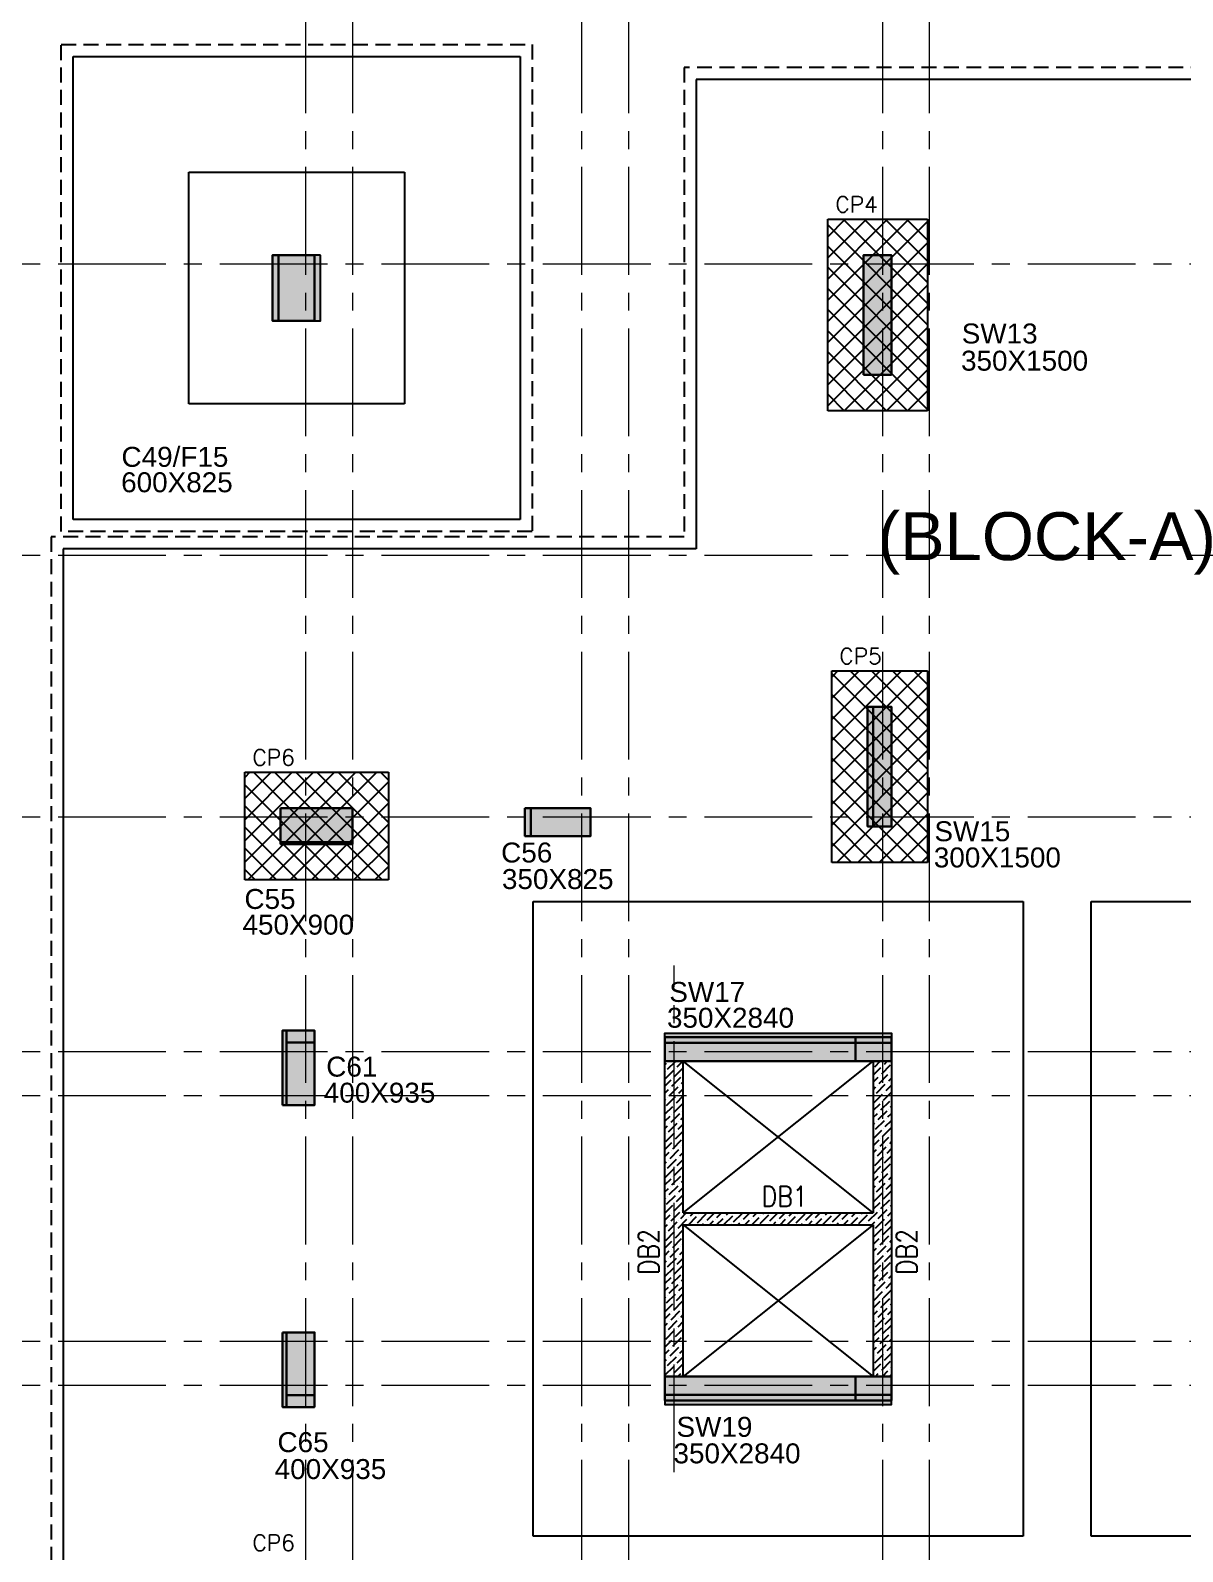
# Model space of a CAD drawing. Header units: inches. Extents: x 1472972 to 1563198, y -500444 to -382436.
# Drawn here: x 1484508 to 1498947, y -451010 to -431950 of the extents above; entities that cross this region are included whole.
import ezdxf
from ezdxf.enums import TextEntityAlignment as Align

# ---------------------------------------------------------------- set-up
doc = ezdxf.new("R2010")
doc.units = ezdxf.units.IN
doc.header["$MEASUREMENT"] = 0
for name, pattern in [('( Hidden )', [0.375, 0.25, -0.125]), ('CONTINOUS', [0]), ('HIDDEN', [0.375, 0.25, -0.125]), ('SKY CITY 100MT BASEMENT AND HP COLUMN GRID$0$CENTER2', [1.125, 0.75, -0.125, 0.125, -0.125])]:
    doc.linetypes.add(name, pattern=pattern)
for name, color, linetype in [('S- COL. UP TO BAS', 6, 'Continuous'), ('S-CAP', 112, 'Continuous'), ('S-CAP HATCH', 8, 'Continuous'), ('S-CAP NO', 112, 'Continuous'), ('S-COL. UPTO 1ST BFRSL', 6, 'Continuous'), ('S-COL. UPTO 2nd BFRSL', 5, 'Continuous'), ('S-COL. UPTO 3rd BFRSL', 30, 'Continuous'), ('S-COL. UPTO GFRSL', 3, 'Continuous'), ('S-COLUMN', 1, 'Continuous'), ('S-COLUMN HATCH', 1, 'Continuous'), ('S-COLUMN NO', 7, 'Continuous'), ('S-COLUMN SIZE', 12, 'Continuous'), ('S-DIAPHRAGM WALL', 1, 'Continuous'), ('S-FOOTING', 4, 'Continuous'), ('S-PCC', 7, 'HIDDEN'), ('S-RCC WALL', 6, 'Continuous'), ('S-TEXT', 7, 'Continuous'), ('TEXT', 7, 'Continuous')]:
    doc.layers.add(name, color=color, linetype=linetype)
doc.layers.add('SKY CITY 100MT BASEMENT AND HP COLUMN GRID$0$cen-line', color=8, linetype='SKY CITY 100MT BASEMENT AND HP COLUMN GRID$0$CENTER2', lineweight=0)
doc.styles.add('AREAL', font='arial.ttf')
doc.styles.add('ARIAL', font='arial.ttf')
doc.styles.add('ROMANSE', font='romans.shx', dxfattribs={"width": 0.85})
doc.styles.add('RS', font='romans.shx', dxfattribs={"width": 0.85})

# ---------------------------------------------------------------- blocks, each defined once
blk = doc.blocks.new('300X825')
at = {"layer": 'S-COLUMN HATCH', "lineweight": 30}
h = blk.add_hatch(color=256, dxfattribs=at)
h.dxf.hatch_style = 1
h.paths.add_polyline_path([(0, 300), (900, 300), (900, 0), (0, 0)])
at = {"layer": 'S-COLUMN', "lineweight": 30}
blk.add_lwpolyline([(0, 300), (900, 300), (900, 0), (0, 0)], close=True, dxfattribs=at)
blk = doc.blocks.new('230X1350')
at = {"layer": 'S-COLUMN HATCH', "lineweight": 30}
h = blk.add_hatch(color=256, dxfattribs=at)
h.dxf.hatch_style = 1
h.paths.add_polyline_path([(-350, 1500), (0, 1500), (0, 0), (-350, 0)])
at = {"layer": 'S-COLUMN', "lineweight": 30}
blk.add_lwpolyline([(-350, 1500), (0, 1500), (0, 0), (-350, 0)], close=True, dxfattribs=at)
blk = doc.blocks.new('A$C1DD63CDE')
at = {"layer": 'S-COLUMN HATCH', "lineweight": 30}
h = blk.add_hatch(color=256, dxfattribs=at)
h.dxf.hatch_style = 1
h.paths.add_polyline_path([(6250, 7070), (6600, 7070), (6600, 6285), (6250, 6285)])
h = blk.add_hatch(color=256, dxfattribs=at)
h.dxf.hatch_style = 1
h.paths.add_polyline_path([(6175, 3350), (6175, 3775), (7075, 3775), (7075, 3350)])
h = blk.add_hatch(color=256, dxfattribs=at)
h.dxf.hatch_style = 1
h.paths.add_polyline_path([(9310, 3350), (9310, 3700), (10060, 3700), (10060, 3350)])
h = blk.add_hatch(color=256, dxfattribs=at)
h.dxf.hatch_style = 1
h.paths.add_polyline_path([(13600, 2080), (13830, 2080), (13830, 3580), (13600, 3580)])
h = blk.add_hatch(color=256, dxfattribs=at)
h.dxf.hatch_style = 1
h.paths.add_polyline_path([(6150, -2755), (6600, -2755), (6600, -3580), (6150, -3580)])
h = blk.add_hatch(color=256, dxfattribs=at)
h.dxf.hatch_style = 1
h.paths.add_polyline_path([(-1050, -3205), (-150, -3205), (-150, -3580), (-1050, -3580)])
at = {"layer": 'S-COLUMN', "lineweight": 30}
for points in [[(6250, 7070), (6600, 7070), (6600, 6285), (6250, 6285)], [(6175, 3350), (6175, 3775), (7075, 3775), (7075, 3350)], [(9310, 3350), (9310, 3700), (10060, 3700), (10060, 3350)], [(13600, 2080), (13830, 2080), (13830, 3580), (13600, 3580)], [(6150, -2755), (6600, -2755), (6600, -3580), (6150, -3580)], [(-1050, -3205), (-150, -3205), (-150, -3580), (-1050, -3580)]]:
    blk.add_lwpolyline(points, close=True, dxfattribs=at)
at = {"layer": 'S- COL. UP TO BAS', "lineweight": 30, "xscale": -1, "rotation": 180}
blk.add_blockref('300X825', (-1050, 7070), dxfattribs=at)
at = {"layer": 'S- COL. UP TO BAS', "lineweight": 30}
blk.add_blockref('300X825', (-1050, 3350), dxfattribs=at)
at = {"layer": 'S-COLUMN', "lineweight": 30}
blk.add_blockref('230X1350', (13830, -3580), dxfattribs=at)
blk = doc.blocks.new('BLOCK-A COL. TYP.-12.11.22')
at = {"layer": 'S-COLUMN HATCH', "lineweight": 30}
h = blk.add_hatch(color=256, dxfattribs=at)
h.dxf.hatch_style = 1
h.paths.add_polyline_path([(-44620, -24465), (-43570, -24465), (-43570, -24165), (-44620, -24165)])
at = {"layer": 'S-COLUMN', "lineweight": 30}
blk.add_lwpolyline([(-44620, -24465), (-43570, -24465), (-43570, -24165), (-44620, -24165)], close=True, dxfattribs=at)
blk.add_blockref('A$C1DD63CDE', (-43570, -24465))
blk = doc.blocks.new('BLOCK-A COL. UPTO GFSL')
at = {"layer": 'S-COL. UPTO GFRSL', "lineweight": 30}
h = blk.add_hatch(color=256, dxfattribs=at)
h.dxf.hatch_style = 1
h.paths.add_polyline_path([(492615, -49775), (492615, -49775), (491715, -49775), (491715, -49725), (492615, -49725), (492615, -49425), (492765, -49425), (492765, -49775), (492615, -49775)])
h = blk.add_hatch(color=256, dxfattribs=at)
h.dxf.hatch_style = 1
h.paths.add_polyline_path([(492615, -52845), (492615, -52795), (491715, -52795), (491715, -52845)])
h = blk.add_hatch(color=256, dxfattribs=at)
h.dxf.hatch_style = 1
h.paths.add_polyline_path([(498940, -52720), (499840, -52720), (499840, -52695), (498940, -52695)])
h = blk.add_hatch(color=256, dxfattribs=at)
h.dxf.hatch_style = 1
h.paths.add_polyline_path([(502001, -53145), (502076, -53145), (502076, -52795), (502001, -52795)])
h = blk.add_hatch(color=256, dxfattribs=at)
h.dxf.hatch_style = 1
h.paths.add_polyline_path([(506365, -54415), (506295, -54415), (506295, -52915), (506365, -52915)])
h = blk.add_hatch(color=256, dxfattribs=at)
h.dxf.hatch_style = 1
h.paths.add_polyline_path([(492765, -56495), (492765, -56545), (491715, -56545), (491715, -56495)])
h = blk.add_hatch(color=256, dxfattribs=at)
h.dxf.hatch_style = 1
h.paths.add_polyline_path([(498915, -60075), (498840, -60075), (498840, -59250), (498915, -59250)])
h = blk.add_hatch(color=256, dxfattribs=at)
h.dxf.hatch_style = 1
h.paths.add_polyline_path([(492765, -60075), (492765, -59700), (492615, -59700), (492615, -60075)])
blk.add_lwpolyline([(492615, -49775), (492615, -49775), (491715, -49775), (491715, -49725), (492615, -49725), (492615, -49425), (492765, -49425), (492765, -49775), (492615, -49775), (492615, -49775)], dxfattribs=at)
for points in [[(492615, -52845), (492615, -52795), (491715, -52795), (491715, -52845)], [(498940, -52720), (499840, -52720), (499840, -52695), (498940, -52695)], [(502001, -53145), (502076, -53145), (502076, -52795), (502001, -52795)], [(506365, -54415), (506295, -54415), (506295, -52915), (506365, -52915)], [(492765, -56495), (492765, -56545), (491715, -56545), (491715, -56495)], [(498915, -60075), (498840, -60075), (498840, -59250), (498915, -59250)], [(492615, -60075), (492615, -59700), (492765, -59700), (492765, -60075)]]:
    blk.add_lwpolyline(points, close=True, dxfattribs=at)
blk = doc.blocks.new('300X450')
at = {"layer": 'S-COLUMN HATCH'}
h = blk.add_hatch(color=256, dxfattribs=at)
h.dxf.hatch_style = 1
h.paths.add_polyline_path([(1490333, -75973), (1490333, -75673), (1490783, -75673), (1490783, -75973)])
at = {"layer": 'S-COLUMN', "lineweight": 30}
blk.add_lwpolyline([(1490333, -75973), (1490333, -75673), (1490783, -75673), (1490783, -75973)], close=True, dxfattribs=at)

msp = doc.modelspace()

# ---------------------------------------------------------------- hatches: boundary and pattern name
at = {"layer": 'S-COL. UPTO 1ST BFRSL', "lineweight": 30}
h = msp.add_hatch(color=256, dxfattribs=at)
h.dxf.hatch_style = 1
h.paths.add_polyline_path([(1487668.2, -445415.1), (1487718.2, -445415.1), (1487718.2, -444480.1), (1487668.2, -444480.1)])
h = msp.add_hatch(color=256, dxfattribs=at)
h.dxf.hatch_style = 1
h.paths.add_polyline_path([(1487718.2, -444480.1), (1488068.2, -444480.1), (1488068.2, -444631), (1487718.2, -444631)])
h = msp.add_hatch(color=256, dxfattribs=at)
h.dxf.hatch_style = 1
h.paths.add_polyline_path([(1487668.2, -448265.1), (1487718.2, -448265.1), (1487718.2, -449200.1), (1487668.2, -449200.1)])
h = msp.add_hatch(color=256, dxfattribs=at)
h.dxf.hatch_style = 1
h.paths.add_polyline_path([(1487718.2, -449200.1), (1488068.2, -449200.1), (1488068.2, -449049.1), (1487718.2, -449049.1)])
at = {"layer": 'S-COL. UPTO 2nd BFRSL'}
h = msp.add_hatch(color=5, dxfattribs=at)
h.dxf.hatch_style = 1
h.paths.add_polyline_path([(1495299.4, -444565.1), (1492459.4, -444565.1), (1492459.4, -444515.1), (1495299.4, -444515.1)])
h = msp.add_hatch(color=5, dxfattribs=at)
h.dxf.hatch_style = 1
h.paths.add_polyline_path([(1495299.4, -449115.1), (1492459.4, -449115.1), (1492459.4, -449165.1), (1495299.4, -449165.1)])
at = {"layer": 'S-COL. UPTO 3rd BFRSL'}
h = msp.add_hatch(color=256, dxfattribs=at)
h.dxf.hatch_style = 1
h.paths.add_polyline_path([(1488144.4, -434765), (1488144.4, -435590), (1488069.4, -435590), (1488069.4, -434765)])
at = {"layer": 'S-COL. UPTO GFRSL', "lineweight": 30}
h = msp.add_hatch(color=256, dxfattribs=at)
h.dxf.hatch_style = 1
h.paths.add_polyline_path([(1494849.4, -444635.1), (1494849.4, -444565.1), (1492459.4, -444565.1), (1492459.4, -444635.1)])
h = msp.add_hatch(color=256, dxfattribs=at)
h.dxf.hatch_style = 1
h.paths.add_polyline_path([(1494849.4, -449045.1), (1494849.4, -449115.1), (1492459.4, -449115.1), (1492459.4, -449045.1)])
at = {"layer": 'S-COLUMN HATCH', "lineweight": 30}
h = msp.add_hatch(color=256, dxfattribs=at)
h.dxf.hatch_style = 1
h.paths.add_polyline_path([(1492459.4, -444635.1), (1492459.4, -444865.1), (1495299.4, -444865.1), (1495299.4, -444635.1)])
h = msp.add_hatch(color=256, dxfattribs=at)
h.dxf.hatch_style = 1
h.paths.add_polyline_path([(1492459.4, -449045.1), (1492459.4, -448815.1), (1495299.4, -448815.1), (1495299.4, -449045.1)])
at = {"layer": 'S-DIAPHRAGM WALL', "true_color": 0x828282}
h = msp.add_hatch(color=8, dxfattribs=at)
h.dxf.hatch_style = 1
h.paths.add_polyline_path([(1476764.5, -386180.6), (1477769.1, -460913.6), (1517028.6, -460913.6), (1517028.6, -420907.7), (1519026.1, -420907.7), (1519026.1, -386180.6)], flags=16)
h.paths.add_polyline_path([(1476156.4, -385580.6), (1477177.1, -461513.6), (1517628.6, -461513.6), (1517628.6, -421507.7), (1519626.1, -421507.7), (1519626.1, -385580.6)])

# ---------------------------------------------------------------- linework, layer by layer
at = {"color": 3}
for p, q in [((1492689.4, -446765.1), (1495069.4, -444865.1)), ((1495069.4, -446765.1), (1492689.4, -444865.1)), ((1492689.4, -446915.1), (1495069.4, -448815.1)), ((1495069.4, -446915.1), (1492689.4, -448815.1))]:
    msp.add_line(p, q, dxfattribs=at)
at = {"layer": 'S-CAP'}
for p, q in [((1494499.4, -434315.1), (1495749.4, -434315.1)), ((1494499.4, -436715.1), (1494499.4, -434315.1)), ((1495749.4, -434315.1), (1495749.4, -436715.1)), ((1495749.4, -436715.1), (1494499.4, -436715.1)), ((1494549.4, -442375.1), (1494549.4, -439975.1)), ((1494549.4, -439975.1), (1495749.4, -439975.1)), ((1495749.4, -439975.1), (1495749.4, -442375.1)), ((1487194.4, -441245.1), (1488994.4, -441245.1)), ((1487194.4, -442595.1), (1487194.4, -441245.1)), ((1488994.4, -441245.1), (1488994.4, -442595.1)), ((1495749.4, -442375.1), (1494549.4, -442375.1)), ((1488994.4, -442595.1), (1487194.4, -442595.1)), ((1490809.4, -442865.1), (1496949.4, -442865.1)), ((1490809.4, -450815.1), (1490809.4, -442865.1)), ((1496949.4, -442865.1), (1496949.4, -450815.1)), ((1497799.4, -442865.1), (1503939.4, -442865.1)), ((1497799.4, -450815.1), (1497799.4, -442865.1)), ((1496949.4, -450815.1), (1490809.4, -450815.1)), ((1503939.4, -450815.1), (1497799.4, -450815.1))]:
    msp.add_line(p, q, dxfattribs=at)
at = {"layer": 'S-CAP HATCH', "color": 8, "linetype": 'Continuous'}
for p, q in [((1495514.6, -434315.1), (1494499.4, -435330.3)), ((1495249.4, -434315.1), (1494499.4, -435065.1)), ((1494984.3, -434315.1), (1494499.4, -434800)), ((1494719.1, -434315.1), (1494499.4, -434534.8)), ((1495749.4, -434345.5), (1494499.4, -435595.5)), ((1494691.3, -434315.1), (1495749.4, -435373.1)), ((1494956.5, -434315.1), (1495749.4, -435107.9)), ((1495221.7, -434315.1), (1495749.4, -434842.8)), ((1495486.8, -434315.1), (1495749.4, -434577.6)), ((1494499.4, -434388.2), (1495749.4, -435638.2)), ((1495749.4, -434610.6), (1494499.4, -435860.6)), ((1494499.4, -434653.4), (1495749.4, -435903.4)), ((1495749.4, -434875.8), (1494499.4, -436125.8)), ((1494499.4, -434918.6), (1495749.4, -436168.6)), ((1495749.4, -435141), (1494499.4, -436391)), ((1494499.4, -435183.7), (1495749.4, -436433.7)), ((1495749.4, -435406.1), (1494499.4, -436656.1)), ((1494499.4, -435448.9), (1495749.4, -436698.9)), ((1495749.4, -435671.3), (1494705.6, -436715.1)), ((1494499.4, -435714.1), (1495500.3, -436715.1)), ((1494499.4, -435979.2), (1495235.2, -436715.1)), ((1495749.4, -435936.5), (1494970.8, -436715.1)), ((1494499.4, -436244.4), (1494970, -436715.1)), ((1495749.4, -436201.6), (1495235.9, -436715.1)), ((1494499.4, -436509.6), (1494704.8, -436715.1)), ((1495749.4, -436466.8), (1495501.1, -436715.1)), ((1495688.2, -439975.1), (1494549.4, -441113.9)), ((1495423.1, -439975.1), (1494549.4, -440848.8)), ((1495157.9, -439975.1), (1494549.4, -440583.6)), ((1494892.7, -439975.1), (1494549.4, -440318.4)), ((1494627.6, -439975.1), (1494549.4, -440053.3)), ((1494549.4, -440006.7), (1495749.4, -441206.7)), ((1494782.9, -439975.1), (1495749.4, -440941.5)), ((1495048, -439975.1), (1495749.4, -440676.4)), ((1495313.2, -439975.1), (1495749.4, -440411.2)), ((1495578.4, -439975.1), (1495749.4, -440146.1)), ((1495749.4, -440179.1), (1494549.4, -441379.1)), ((1494549.4, -440271.9), (1495749.4, -441471.9)), ((1495749.4, -440444.3), (1494549.4, -441644.3)), ((1494549.4, -440537), (1495749.4, -441737)), ((1495749.4, -440709.4), (1494549.4, -441909.4)), ((1494549.4, -440802.2), (1495749.4, -442002.2)), ((1495749.4, -440974.6), (1494549.4, -442174.6)), ((1494549.4, -441067.4), (1495749.4, -442267.4)), ((1488319.4, -441245.1), (1487194.4, -442370.1)), ((1488054.3, -441245.1), (1487194.4, -442105)), ((1487789.1, -441245.1), (1487194.4, -441839.8)), ((1487523.9, -441245.1), (1487194.4, -441574.6)), ((1487258.8, -441245.1), (1487194.4, -441309.5)), ((1487194.4, -441402.2), (1488387.3, -442595.1)), ((1488584.6, -441245.1), (1487234.6, -442595.1)), ((1487302.4, -441245.1), (1488652.4, -442595.1)), ((1488849.8, -441245.1), (1487499.8, -442595.1)), ((1487567.6, -441245.1), (1488917.6, -442595.1)), ((1488994.4, -441365.6), (1487764.9, -442595.1)), ((1487832.7, -441245.1), (1488994.4, -442406.7)), ((1488097.9, -441245.1), (1488994.4, -442141.5)), ((1488363.1, -441245.1), (1488994.4, -441876.3)), ((1488628.2, -441245.1), (1488994.4, -441611.2)), ((1488893.4, -441245.1), (1488994.4, -441346)), ((1494549.4, -441332.5), (1495591.9, -442375.1)), ((1495749.4, -441239.8), (1494614.1, -442375.1)), ((1494549.4, -441597.7), (1495326.7, -442375.1)), ((1495749.4, -441504.9), (1494879.2, -442375.1)), ((1487194.4, -441667.3), (1488122.1, -442595.1)), ((1488994.4, -441630.8), (1488030.1, -442595.1)), ((1495749.4, -441770.1), (1495144.4, -442375.1)), ((1487194.4, -441932.5), (1487856.9, -442595.1)), ((1488994.4, -441895.9), (1488295.3, -442595.1)), ((1494549.4, -441862.9), (1495061.5, -442375.1)), ((1488994.4, -442161.1), (1488560.4, -442595.1)), ((1494549.4, -442128), (1494796.4, -442375.1)), ((1495749.4, -442035.2), (1495409.6, -442375.1)), ((1487194.4, -442197.7), (1487591.8, -442595.1)), ((1495749.4, -442300.4), (1495674.7, -442375.1)), ((1487194.4, -442462.8), (1487326.6, -442595.1)), ((1488994.4, -442426.3), (1488825.6, -442595.1))]:
    msp.add_line(p, q, dxfattribs=at)
at = {"layer": 'S-COL. UPTO 1ST BFRSL', "lineweight": 30}
for points in [[(1487668.2, -445415.1), (1487718.2, -445415.1), (1487718.2, -444480.1), (1487668.2, -444480.1)], [(1487718.2, -444480.1), (1488068.2, -444480.1), (1488068.2, -444631), (1487718.2, -444631)], [(1487668.2, -448265.1), (1487718.2, -448265.1), (1487718.2, -449200.1), (1487668.2, -449200.1)], [(1487718.2, -449200.1), (1488068.2, -449200.1), (1488068.2, -449049.1), (1487718.2, -449049.1)]]:
    msp.add_lwpolyline(points, close=True, dxfattribs=at)
at = {"layer": 'S-COL. UPTO 2nd BFRSL', "color": 5}
for points in [[(1495299.4, -444565.1), (1492459.4, -444565.1), (1492459.4, -444515.1), (1495299.4, -444515.1)], [(1495299.4, -449115.1), (1492459.4, -449115.1), (1492459.4, -449165.1), (1495299.4, -449165.1)]]:
    msp.add_lwpolyline(points, close=True, dxfattribs=at)
at = {"layer": 'S-COL. UPTO 3rd BFRSL'}
msp.add_lwpolyline([(1488144.4, -434765), (1488069.4, -434765), (1488069.4, -435590), (1488144.4, -435590)], close=True, dxfattribs=at)
at = {"layer": 'S-COL. UPTO GFRSL', "color": 8, "linetype": 'Continuous'}
for p, q in [((1492459.4, -444911.9), (1492481.1, -444890.1)), ((1492459.4, -445088.7), (1492569.5, -444978.5)), ((1492470.1, -444989.6), (1492470.1, -444989.6)), ((1492492.2, -444967.5), (1492594.6, -444865.1)), ((1492503.2, -444868), (1492503.2, -444868)), ((1492580.6, -445055.8), (1492689.4, -444947.1)), ((1492591.6, -444956.4), (1492591.6, -444956.4)), ((1492613.7, -444934.3), (1492683, -444865.1)), ((1495069.4, -444865.2), (1495069.5, -444865.1)), ((1495069.4, -445041.9), (1495165.9, -444945.4)), ((1495088.6, -444934.3), (1495157.9, -444865.1)), ((1495143.8, -445144.2), (1495254.3, -445033.7)), ((1495177, -445022.7), (1495287.5, -444912.2)), ((1495188, -444923.3), (1495188, -444923.3)), ((1495210.1, -444901.2), (1495246.3, -444865.1)), ((1495276.4, -445011.7), (1495276.4, -445011.7)), ((1495298.5, -444989.6), (1495299.4, -444988.7)), ((1492459.4, -445177.1), (1492536.4, -445100)), ((1492459.4, -445265.5), (1492503.2, -445221.6)), ((1492514.3, -445298.9), (1492624.8, -445188.4)), ((1492525.3, -445199.5), (1492525.3, -445199.5)), ((1492547.4, -445177.4), (1492657.9, -445066.9)), ((1492558.5, -445077.9), (1492558.5, -445077.9)), ((1492635.8, -445265.8), (1492689.4, -445212.2)), ((1492646.9, -445166.3), (1492646.9, -445166.3)), ((1492669, -445144.2), (1492689.4, -445123.8)), ((1492680, -445044.8), (1492680, -445044.8)), ((1495069.4, -445130.3), (1495132.8, -445066.9)), ((1495069.4, -445218.7), (1495099.7, -445188.4)), ((1495110.7, -445265.8), (1495221.2, -445155.3)), ((1495121.7, -445166.3), (1495121.7, -445166.3)), ((1495154.9, -445044.8), (1495154.9, -445044.8)), ((1495232.2, -445232.6), (1495299.4, -445165.5)), ((1495243.3, -445133.2), (1495243.3, -445133.2)), ((1495265.4, -445111.1), (1495299.4, -445077.1)), ((1492459.4, -445353.8), (1492470.1, -445343.1)), ((1492481.1, -445420.4), (1492591.6, -445310)), ((1492492.2, -445321), (1492492.2, -445321)), ((1492569.5, -445508.8), (1492680, -445398.3)), ((1492580.6, -445409.4), (1492580.6, -445409.4)), ((1492602.7, -445387.3), (1492689.4, -445300.6)), ((1492613.7, -445287.9), (1492613.7, -445287.9)), ((1495069.4, -445483.9), (1495154.9, -445398.3)), ((1495077.6, -445387.3), (1495188, -445276.8)), ((1495088.6, -445287.9), (1495088.6, -445287.9)), ((1495165.9, -445475.7), (1495276.4, -445365.2)), ((1495177, -445376.3), (1495177, -445376.3)), ((1495199.1, -445354.2), (1495299.4, -445253.9)), ((1495210.1, -445254.7), (1495210.1, -445254.7)), ((1495298.5, -445343.1), (1495298.5, -445343.1)), ((1492459.4, -445530.6), (1492558.5, -445431.5)), ((1492459.4, -445619), (1492525.3, -445553)), ((1492536.4, -445630.4), (1492646.9, -445519.9)), ((1492547.4, -445530.9), (1492547.4, -445530.9)), ((1492657.9, -445597.2), (1492689.4, -445565.8)), ((1492669, -445497.8), (1492669, -445497.8)), ((1495069.4, -445572.3), (1495121.7, -445519.9)), ((1495099.7, -445718.8), (1495210.1, -445608.3)), ((1495132.8, -445597.2), (1495243.3, -445486.7)), ((1495143.8, -445497.8), (1495143.8, -445497.8)), ((1495221.2, -445685.6), (1495299.4, -445607.4)), ((1495232.2, -445586.2), (1495232.2, -445586.2)), ((1495254.3, -445564.1), (1495299.4, -445519.1)), ((1495265.4, -445464.6), (1495265.4, -445464.6)), ((1495287.5, -445442.5), (1495299.4, -445430.7)), ((1492459.4, -445707.4), (1492492.2, -445674.6)), ((1492470.1, -445873.4), (1492580.6, -445763)), ((1492481.1, -445774), (1492481.1, -445774)), ((1492503.2, -445751.9), (1492613.7, -445641.4)), ((1492514.3, -445652.5), (1492514.3, -445652.5)), ((1492591.6, -445840.3), (1492689.4, -445742.6)), ((1492602.7, -445740.9), (1492602.7, -445740.9)), ((1492624.8, -445718.8), (1492689.4, -445654.2)), ((1492635.8, -445619.3), (1492635.8, -445619.3)), ((1495069.4, -445660.7), (1495088.6, -445641.4)), ((1495069.4, -445837.4), (1495177, -445729.8)), ((1495077.6, -445740.9), (1495077.6, -445740.9)), ((1495110.7, -445619.3), (1495110.7, -445619.3)), ((1495188, -445807.1), (1495298.5, -445696.7)), ((1495199.1, -445707.7), (1495199.1, -445707.7)), ((1495287.5, -445796.1), (1495287.5, -445796.1)), ((1492459.4, -445972.6), (1492547.4, -445884.5)), ((1492525.3, -446083.4), (1492635.8, -445972.9)), ((1492536.4, -445983.9), (1492536.4, -445983.9)), ((1492558.5, -445961.8), (1492669, -445851.3)), ((1492569.5, -445862.4), (1492569.5, -445862.4)), ((1492657.9, -445950.8), (1492657.9, -445950.8)), ((1492680, -445928.7), (1492689.4, -445919.3)), ((1495069.4, -445925.8), (1495143.8, -445851.3)), ((1495069.4, -446014.2), (1495110.7, -445972.9)), ((1495121.7, -446050.2), (1495232.2, -445939.7)), ((1495132.8, -445950.8), (1495132.8, -445950.8)), ((1495154.9, -445928.7), (1495265.4, -445818.2)), ((1495165.9, -445829.2), (1495165.9, -445829.2)), ((1495243.3, -446017.1), (1495299.4, -445961)), ((1495254.3, -445917.6), (1495254.3, -445917.6)), ((1495276.4, -445895.5), (1495299.4, -445872.6)), ((1492459.4, -446061), (1492514.3, -446006)), ((1492459.4, -446149.3), (1492481.1, -446127.6)), ((1492492.2, -446204.9), (1492602.7, -446094.4)), ((1492503.2, -446105.5), (1492503.2, -446105.5)), ((1492580.6, -446293.3), (1492689.4, -446184.5)), ((1492613.7, -446171.7), (1492689.4, -446096.1)), ((1492624.8, -446072.3), (1492624.8, -446072.3)), ((1492646.9, -446050.2), (1492689.4, -446007.7)), ((1495069.4, -446102.6), (1495077.6, -446094.4)), ((1495069.4, -446279.4), (1495165.9, -446182.8)), ((1495088.6, -446171.7), (1495199.1, -446061.3)), ((1495099.7, -446072.3), (1495099.7, -446072.3)), ((1495177, -446260.1), (1495287.5, -446149.7)), ((1495188, -446160.7), (1495188, -446160.7)), ((1495210.1, -446138.6), (1495299.4, -446049.4)), ((1495221.2, -446039.2), (1495221.2, -446039.2)), ((1492459.4, -446326.1), (1492569.5, -446215.9)), ((1492459.4, -446414.5), (1492536.4, -446337.5)), ((1492470.1, -446227), (1492470.1, -446227)), ((1492547.4, -446414.8), (1492657.9, -446304.3)), ((1492558.5, -446315.4), (1492558.5, -446315.4)), ((1492591.6, -446193.8), (1492591.6, -446193.8)), ((1492669, -446381.7), (1492689.4, -446361.3)), ((1492680, -446282.2), (1492680, -446282.2)), ((1495069.4, -446367.8), (1495132.8, -446304.3)), ((1495143.8, -446381.7), (1495254.3, -446271.2)), ((1495154.9, -446282.2), (1495154.9, -446282.2)), ((1495243.3, -446370.6), (1495243.3, -446370.6)), ((1495265.4, -446348.5), (1495299.4, -446314.5)), ((1495276.4, -446249.1), (1495276.4, -446249.1)), ((1495298.5, -446227), (1495299.4, -446226.2)), ((1492459.4, -446502.9), (1492503.2, -446459)), ((1492481.1, -446657.9), (1492591.6, -446547.4)), ((1492492.2, -446558.4), (1492492.2, -446558.4)), ((1492514.3, -446536.3), (1492624.8, -446425.9)), ((1492525.3, -446436.9), (1492525.3, -446436.9)), ((1492602.7, -446624.7), (1492689.4, -446538.1)), ((1492613.7, -446525.3), (1492613.7, -446525.3)), ((1492635.8, -446503.2), (1492689.4, -446449.7)), ((1492646.9, -446403.8), (1492646.9, -446403.8)), ((1495069.4, -446456.2), (1495099.7, -446425.9)), ((1495077.6, -446624.7), (1495188, -446514.3)), ((1495088.6, -446525.3), (1495088.6, -446525.3)), ((1495110.7, -446503.2), (1495221.2, -446392.7)), ((1495121.7, -446403.8), (1495121.7, -446403.8)), ((1495199.1, -446591.6), (1495299.4, -446491.3)), ((1495210.1, -446492.2), (1495210.1, -446492.2)), ((1495232.2, -446470.1), (1495299.4, -446402.9)), ((1492459.4, -446591.3), (1492470.1, -446580.5)), ((1492459.4, -446768.1), (1492558.5, -446668.9)), ((1492569.5, -446746.3), (1492680, -446635.8)), ((1492580.6, -446646.8), (1492580.6, -446646.8)), ((1492669, -446735.2), (1492669, -446735.2)), ((1495069.4, -446721.3), (1495154.9, -446635.8)), ((1495132.8, -446834.7), (1495243.3, -446724.2)), ((1495143.8, -446735.2), (1495143.8, -446735.2)), ((1495165.9, -446713.1), (1495276.4, -446602.6)), ((1495177, -446613.7), (1495177, -446613.7)), ((1495254.3, -446801.5), (1495299.4, -446756.5)), ((1495265.4, -446702.1), (1495265.4, -446702.1)), ((1495287.5, -446680), (1495299.4, -446668.1)), ((1495298.5, -446580.5), (1495298.5, -446580.5)), ((1492459.4, -446856.4), (1492525.3, -446790.5)), ((1492459.4, -446944.8), (1492492.2, -446912)), ((1492503.2, -446989.3), (1492613.7, -446878.9)), ((1492514.3, -446889.9), (1492514.3, -446889.9)), ((1492536.4, -446867.8), (1492646.9, -446757.3)), ((1492547.4, -446768.4), (1492547.4, -446768.4)), ((1492624.8, -446956.2), (1492735.3, -446845.7)), ((1492635.8, -446856.8), (1492635.8, -446856.8)), ((1492657.9, -446834.7), (1492727.5, -446765.1)), ((1492754.3, -446915.1), (1492856.8, -446812.6)), ((1492757.4, -446823.6), (1492757.4, -446823.6)), ((1492779.5, -446801.5), (1492815.9, -446765.1)), ((1492845.7, -446912), (1492845.7, -446912)), ((1492867.8, -446889.9), (1492978.3, -446779.4)), ((1492878.9, -446790.5), (1492878.9, -446790.5)), ((1492901, -446768.4), (1492904.3, -446765.1)), ((1492931.1, -446915.1), (1492945.2, -446901)), ((1492967.3, -446878.9), (1492967.3, -446878.9)), ((1492989.4, -446856.8), (1493081.1, -446765.1)), ((1493019.5, -446915.1), (1493066.7, -446867.8)), ((1493088.8, -446845.7), (1493088.8, -446845.7)), ((1493107.9, -446915.1), (1493188.3, -446834.7)), ((1493110.9, -446823.6), (1493169.5, -446765.1)), ((1493199.3, -446912), (1493309.8, -446801.5)), ((1493210.4, -446812.6), (1493210.4, -446812.6)), ((1493232.4, -446790.5), (1493257.9, -446765.1)), ((1493298.7, -446901), (1493298.7, -446901)), ((1493320.8, -446878.9), (1493431.3, -446768.4)), ((1493331.9, -446779.4), (1493331.9, -446779.4)), ((1493373, -446915.1), (1493398.2, -446889.9)), ((1493420.3, -446867.8), (1493420.3, -446867.8)), ((1493442.4, -446845.7), (1493523, -446765.1)), ((1493461.4, -446915.1), (1493519.7, -446856.8)), ((1493541.8, -446834.7), (1493541.8, -446834.7)), ((1493549.8, -446915.1), (1493641.2, -446823.6)), ((1493563.9, -446812.6), (1493611.4, -446765.1)), ((1493652.3, -446901), (1493762.8, -446790.5)), ((1493663.3, -446801.5), (1493663.3, -446801.5)), ((1493685.4, -446779.4), (1493699.8, -446765.1)), ((1493726.6, -446915.1), (1493729.6, -446912)), ((1493751.7, -446889.9), (1493751.7, -446889.9)), ((1493773.8, -446867.8), (1493876.6, -446765.1)), ((1493784.9, -446768.4), (1493784.9, -446768.4)), ((1493815, -446915.1), (1493851.2, -446878.9)), ((1493873.3, -446856.8), (1493873.3, -446856.8)), ((1493895.4, -446834.7), (1493965, -446765.1)), ((1493903.4, -446915.1), (1493972.7, -446845.7)), ((1493991.7, -446915.1), (1494094.2, -446812.6)), ((1493994.8, -446823.6), (1493994.8, -446823.6)), ((1494016.9, -446801.5), (1494053.4, -446765.1)), ((1494083.2, -446912), (1494083.2, -446912)), ((1494105.3, -446889.9), (1494215.8, -446779.4)), ((1494116.3, -446790.5), (1494116.3, -446790.5)), ((1494138.4, -446768.4), (1494141.7, -446765.1)), ((1494168.5, -446915.1), (1494182.6, -446901)), ((1494204.7, -446878.9), (1494204.7, -446878.9)), ((1494226.8, -446856.8), (1494318.5, -446765.1)), ((1494256.9, -446915.1), (1494304.2, -446867.8)), ((1494326.3, -446845.7), (1494326.3, -446845.7)), ((1494345.3, -446915.1), (1494425.7, -446834.7)), ((1494348.4, -446823.6), (1494406.9, -446765.1)), ((1494436.7, -446912), (1494547.2, -446801.5)), ((1494447.8, -446812.6), (1494447.8, -446812.6)), ((1494469.9, -446790.5), (1494495.3, -446765.1)), ((1494536.2, -446901), (1494536.2, -446901)), ((1494558.3, -446878.9), (1494668.8, -446768.4)), ((1494569.3, -446779.4), (1494569.3, -446779.4)), ((1494610.5, -446915.1), (1494635.6, -446889.9)), ((1494657.7, -446867.8), (1494657.7, -446867.8)), ((1494679.8, -446845.7), (1494760.5, -446765.1)), ((1494698.9, -446915.1), (1494757.1, -446856.8)), ((1494779.2, -446834.7), (1494779.2, -446834.7)), ((1494787.2, -446915.1), (1494878.7, -446823.6)), ((1494801.3, -446812.6), (1494848.9, -446765.1)), ((1494889.7, -446901), (1495000.2, -446790.5)), ((1494900.8, -446801.5), (1494900.8, -446801.5)), ((1494922.9, -446779.4), (1494937.2, -446765.1)), ((1494964, -446915.1), (1494967.1, -446912)), ((1494989.2, -446889.9), (1494989.2, -446889.9)), ((1495011.3, -446867.8), (1495121.7, -446757.3)), ((1495022.3, -446768.4), (1495022.3, -446768.4)), ((1495052.4, -446915.1), (1495088.6, -446878.9)), ((1495099.7, -446956.2), (1495210.1, -446845.7)), ((1495110.7, -446856.8), (1495110.7, -446856.8)), ((1495188, -447044.6), (1495298.5, -446934.1)), ((1495199.1, -446945.1), (1495199.1, -446945.1)), ((1495221.2, -446923), (1495299.4, -446844.9)), ((1495232.2, -446823.6), (1495232.2, -446823.6)), ((1492459.4, -447210), (1492547.4, -447121.9)), ((1492470.1, -447110.9), (1492580.6, -447000.4)), ((1492481.1, -447011.4), (1492481.1, -447011.4)), ((1492558.5, -447199.3), (1492669, -447088.8)), ((1492569.5, -447099.8), (1492569.5, -447099.8)), ((1492591.6, -447077.7), (1492689.4, -446980)), ((1492602.7, -446978.3), (1492602.7, -446978.3)), ((1495069.4, -447074.9), (1495177, -446967.2)), ((1495069.4, -447163.3), (1495143.8, -447088.8)), ((1495077.6, -446978.3), (1495077.6, -446978.3)), ((1495154.9, -447166.1), (1495265.4, -447055.6)), ((1495165.9, -447066.7), (1495165.9, -447066.7)), ((1495276.4, -447133), (1495299.4, -447110)), ((1495287.5, -447033.5), (1495287.5, -447033.5)), ((1492459.4, -447298.4), (1492514.3, -447243.5)), ((1492525.3, -447320.8), (1492635.8, -447210.3)), ((1492536.4, -447221.4), (1492536.4, -447221.4)), ((1492624.8, -447309.7), (1492624.8, -447309.7)), ((1492646.9, -447287.7), (1492689.4, -447245.2)), ((1492657.9, -447188.2), (1492657.9, -447188.2)), ((1492680, -447166.1), (1492689.4, -447156.8)), ((1495069.4, -447251.7), (1495110.7, -447210.3)), ((1495088.6, -447409.2), (1495199.1, -447298.7)), ((1495099.7, -447309.7), (1495099.7, -447309.7)), ((1495121.7, -447287.7), (1495232.2, -447177.2)), ((1495132.8, -447188.2), (1495132.8, -447188.2)), ((1495210.1, -447376), (1495299.4, -447286.8)), ((1495221.2, -447276.6), (1495221.2, -447276.6)), ((1495243.3, -447254.5), (1495299.4, -447198.4)), ((1495254.3, -447155.1), (1495254.3, -447155.1)), ((1492459.4, -447386.8), (1492481.1, -447365)), ((1492459.4, -447563.6), (1492569.5, -447453.4)), ((1492470.1, -447464.4), (1492470.1, -447464.4)), ((1492492.2, -447442.3), (1492602.7, -447331.8)), ((1492503.2, -447342.9), (1492503.2, -447342.9)), ((1492580.6, -447530.7), (1492689.4, -447421.9)), ((1492591.6, -447431.3), (1492591.6, -447431.3)), ((1492613.7, -447409.2), (1492689.4, -447333.6)), ((1495069.4, -447340), (1495077.6, -447331.8)), ((1495069.4, -447516.8), (1495165.9, -447420.2)), ((1495143.8, -447619.1), (1495254.3, -447508.6)), ((1495177, -447497.6), (1495287.5, -447387.1)), ((1495188, -447398.1), (1495188, -447398.1)), ((1495276.4, -447486.5), (1495276.4, -447486.5)), ((1495298.5, -447464.4), (1495299.4, -447463.6)), ((1492459.4, -447651.9), (1492536.4, -447574.9)), ((1492459.4, -447740.3), (1492503.2, -447696.4)), ((1492514.3, -447773.8), (1492624.8, -447663.3)), ((1492525.3, -447674.3), (1492525.3, -447674.3)), ((1492547.4, -447652.3), (1492657.9, -447541.8)), ((1492558.5, -447552.8), (1492558.5, -447552.8)), ((1492635.8, -447740.6), (1492689.4, -447687.1)), ((1492646.9, -447641.2), (1492646.9, -447641.2)), ((1492669, -447619.1), (1492689.4, -447598.7)), ((1492680, -447519.7), (1492680, -447519.7)), ((1495069.4, -447605.2), (1495132.8, -447541.8)), ((1495069.4, -447693.6), (1495099.7, -447663.3)), ((1495110.7, -447740.6), (1495221.2, -447630.2)), ((1495121.7, -447641.2), (1495121.7, -447641.2)), ((1495154.9, -447519.7), (1495154.9, -447519.7)), ((1495232.2, -447707.5), (1495299.4, -447640.4)), ((1495243.3, -447608.1), (1495243.3, -447608.1)), ((1495265.4, -447586), (1495299.4, -447552)), ((1492459.4, -447828.7), (1492470.1, -447818)), ((1492481.1, -447895.3), (1492591.6, -447784.8)), ((1492492.2, -447795.9), (1492492.2, -447795.9)), ((1492569.5, -447983.7), (1492680, -447873.2)), ((1492580.6, -447884.3), (1492580.6, -447884.3)), ((1492602.7, -447862.2), (1492689.4, -447775.5)), ((1492613.7, -447762.7), (1492613.7, -447762.7)), ((1495069.4, -447958.8), (1495154.9, -447873.2)), ((1495077.6, -447862.2), (1495188, -447751.7)), ((1495088.6, -447762.7), (1495088.6, -447762.7)), ((1495165.9, -447950.6), (1495276.4, -447840.1)), ((1495177, -447851.1), (1495177, -447851.1)), ((1495199.1, -447829), (1495299.4, -447728.8)), ((1495210.1, -447729.6), (1495210.1, -447729.6)), ((1495298.5, -447818), (1495298.5, -447818)), ((1492459.4, -448005.5), (1492558.5, -447906.4)), ((1492459.4, -448093.9), (1492525.3, -448027.9)), ((1492536.4, -448105.2), (1492646.9, -447994.8)), ((1492547.4, -448005.8), (1492547.4, -448005.8)), ((1492657.9, -448072.1), (1492689.4, -448040.7)), ((1492669, -447972.7), (1492669, -447972.7)), ((1495069.4, -448047.1), (1495121.7, -447994.8)), ((1495099.7, -448193.6), (1495210.1, -448083.1)), ((1495132.8, -448072.1), (1495243.3, -447961.6)), ((1495143.8, -447972.7), (1495143.8, -447972.7)), ((1495221.2, -448160.5), (1495299.4, -448082.3)), ((1495232.2, -448061), (1495232.2, -448061)), ((1495254.3, -448039), (1495299.4, -447993.9)), ((1495265.4, -447939.5), (1495265.4, -447939.5)), ((1495287.5, -447917.4), (1495299.4, -447905.5)), ((1492459.4, -448182.3), (1492492.2, -448149.4)), ((1492470.1, -448348.3), (1492580.6, -448237.8)), ((1492481.1, -448248.9), (1492481.1, -448248.9)), ((1492503.2, -448226.8), (1492613.7, -448116.3)), ((1492514.3, -448127.3), (1492514.3, -448127.3)), ((1492591.6, -448315.2), (1492689.4, -448217.4)), ((1492602.7, -448215.7), (1492602.7, -448215.7)), ((1492624.8, -448193.6), (1492689.4, -448129.1)), ((1492635.8, -448094.2), (1492635.8, -448094.2)), ((1495069.4, -448135.5), (1495088.6, -448116.3)), ((1495069.4, -448312.3), (1495177, -448204.7)), ((1495077.6, -448215.7), (1495077.6, -448215.7)), ((1495110.7, -448094.2), (1495110.7, -448094.2)), ((1495188, -448282), (1495298.5, -448171.5)), ((1495199.1, -448182.6), (1495199.1, -448182.6)), ((1495287.5, -448271), (1495287.5, -448271)), ((1492459.4, -448447.4), (1492547.4, -448359.4)), ((1492525.3, -448558.2), (1492635.8, -448447.7)), ((1492536.4, -448458.8), (1492536.4, -448458.8)), ((1492558.5, -448436.7), (1492669, -448326.2)), ((1492569.5, -448337.3), (1492569.5, -448337.3)), ((1492657.9, -448425.7), (1492657.9, -448425.7)), ((1492680, -448403.6), (1492689.4, -448394.2)), ((1495069.4, -448400.7), (1495143.8, -448326.2)), ((1495069.4, -448489.1), (1495110.7, -448447.7)), ((1495121.7, -448525.1), (1495232.2, -448414.6)), ((1495132.8, -448425.7), (1495132.8, -448425.7)), ((1495154.9, -448403.6), (1495265.4, -448293.1)), ((1495165.9, -448304.1), (1495165.9, -448304.1)), ((1495243.3, -448491.9), (1495299.4, -448435.9)), ((1495254.3, -448392.5), (1495254.3, -448392.5)), ((1495276.4, -448370.4), (1495299.4, -448347.5)), ((1492459.4, -448535.8), (1492514.3, -448480.9)), ((1492459.4, -448624.2), (1492481.1, -448602.4)), ((1492492.2, -448679.8), (1492602.7, -448569.3)), ((1492503.2, -448580.3), (1492503.2, -448580.3)), ((1492580.6, -448768.2), (1492689.4, -448659.4)), ((1492613.7, -448646.6), (1492689.4, -448571)), ((1492624.8, -448547.2), (1492624.8, -448547.2)), ((1492646.9, -448525.1), (1492689.4, -448482.6)), ((1495069.4, -448577.5), (1495077.6, -448569.3)), ((1495069.4, -448754.3), (1495165.9, -448657.7)), ((1495088.6, -448646.6), (1495199.1, -448536.1)), ((1495099.7, -448547.2), (1495099.7, -448547.2)), ((1495177, -448735), (1495287.5, -448624.5)), ((1495188, -448635.6), (1495188, -448635.6)), ((1495210.1, -448613.5), (1495299.4, -448524.3)), ((1495221.2, -448514), (1495221.2, -448514)), ((1492459.4, -448801), (1492569.5, -448690.8)), ((1492470.1, -448701.9), (1492470.1, -448701.9)), ((1492533.7, -448815.1), (1492536.4, -448812.3)), ((1492558.5, -448790.3), (1492558.5, -448790.3)), ((1492591.6, -448668.7), (1492591.6, -448668.7)), ((1492622.1, -448815.1), (1492657.9, -448779.2)), ((1492680, -448757.1), (1492680, -448757.1)), ((1495097, -448815.1), (1495132.8, -448779.2)), ((1495154.9, -448757.1), (1495154.9, -448757.1)), ((1495185.3, -448815.1), (1495254.3, -448746.1)), ((1495273.7, -448815.1), (1495299.4, -448789.4)), ((1495276.4, -448724), (1495276.4, -448724)), ((1495298.5, -448701.9), (1495299.4, -448701))]:
    msp.add_line(p, q, dxfattribs=at)
at = {"layer": 'S-COL. UPTO GFRSL', "lineweight": 30}
for points in [[(1494849.4, -444635.1), (1494849.4, -444565.1), (1492459.4, -444565.1), (1492459.4, -444635.1)], [(1494849.4, -449045.1), (1494849.4, -449115.1), (1492459.4, -449115.1), (1492459.4, -449045.1)]]:
    msp.add_lwpolyline(points, close=True, dxfattribs=at)
at = {"layer": 'S-COLUMN', "lineweight": 30}
for points in [[(1492459.4, -444635.1), (1492459.4, -444865.1), (1495299.4, -444865.1), (1495299.4, -444635.1)], [(1492459.4, -449045.1), (1492459.4, -448815.1), (1495299.4, -448815.1), (1495299.4, -449045.1)]]:
    msp.add_lwpolyline(points, close=True, dxfattribs=at)
at = {"layer": 'S-FOOTING', "linetype": 'CONTINOUS'}
for p, q in [((1485044.4, -438077.5), (1485044.4, -432277.5)), ((1485044.4, -432277.5), (1490644.4, -432277.5)), ((1490644.4, -432277.5), (1490644.4, -438077.5)), ((1501899.4, -432565.1), (1492849.4, -432565.1)), ((1492849.4, -432565.1), (1492849.4, -438445.1)), ((1486494.4, -436627.5), (1486494.4, -433727.5)), ((1486494.4, -433727.5), (1489194.4, -433727.5)), ((1489194.4, -433727.5), (1489194.4, -436627.5)), ((1489194.4, -436627.5), (1486494.4, -436627.5)), ((1490644.4, -438077.5), (1485044.4, -438077.5)), ((1484918.2, -438445.1), (1484918.2, -455235)), ((1492849.4, -438445.1), (1484918.2, -438445.1))]:
    msp.add_line(p, q, dxfattribs=at)
at = {"layer": 'S-PCC', "linetype": '( Hidden )', "ltscale": 750}
for p, q in [((1484894.4, -438227.5), (1484894.4, -432127.5)), ((1484894.4, -432127.5), (1490794.4, -432127.5)), ((1490794.4, -432127.5), (1490794.4, -438227.5)), ((1502049.4, -432415.1), (1492699.4, -432415.1)), ((1492699.4, -432415.1), (1492699.4, -438295.1)), ((1492699.4, -438295.1), (1484768.2, -438295.1)), ((1484768.2, -438295.1), (1484768.2, -455385)), ((1490794.4, -438227.5), (1484894.4, -438227.5))]:
    msp.add_line(p, q, dxfattribs=at)
at = {"layer": 'S-RCC WALL'}
for p, q in [((1492459.4, -448815.1), (1492459.4, -444865.1)), ((1492689.4, -446765.1), (1492689.4, -444865.1)), ((1495069.4, -444865.1), (1495069.4, -446765.1)), ((1495299.4, -444865.1), (1495299.4, -448815.1)), ((1492689.4, -446765.1), (1495069.4, -446765.1)), ((1492689.4, -448815.1), (1492689.4, -446915.1)), ((1492689.4, -446915.1), (1495069.4, -446915.1)), ((1495069.4, -446915.1), (1495069.4, -448815.1))]:
    msp.add_line(p, q, dxfattribs=at)
at = {"layer": 'SKY CITY 100MT BASEMENT AND HP COLUMN GRID$0$cen-line', "color": 8, "ltscale": 1800}
for p, q in [((1487954.4, -383036.2), (1487954.4, -462083.8)), ((1488542.9, -383036.2), (1488542.9, -462083.8)), ((1491414.4, -383036.2), (1491414.4, -462083.8)), ((1492002.9, -383036.2), (1492002.9, -462083.8)), ((1495184.4, -383036.2), (1495184.4, -462083.8)), ((1495772.9, -383036.2), (1495772.9, -462083.8)), ((1520631.8, -434879.6), (1473571.7, -434879.6)), ((1520631.8, -438529.6), (1473571.7, -438529.6)), ((1520631.8, -441809.6), (1473571.7, -441809.6)), ((1492574.4, -450014.6), (1492574.4, -443664.6)), ((1520631.8, -444749.6), (1473571.7, -444749.6)), ((1520631.8, -445299.6), (1473571.7, -445299.6)), ((1520631.8, -448379.6), (1473571.7, -448379.6)), ((1520631.8, -448929.6), (1473571.7, -448929.6))]:
    msp.add_line(p, q, dxfattribs=at)

# ---------------------------------------------------------------- block references
at = {"color": 3, "xscale": -1, "rotation": 180}
msp.add_blockref('300X450', (4516.6, -520538), dxfattribs=at)
at = {"color": 3}
msp.add_blockref('300X450', (4516.6, -373142.1), dxfattribs=at)
at = {"layer": 'S-COL. UPTO GFRSL', "color": 3, "xscale": -1, "rotation": 180}
msp.add_blockref('BLOCK-A COL. UPTO GFSL', (988704, -494839.6), dxfattribs=at)
at = {"layer": 'S-COL. UPTO GFRSL', "color": 3}
msp.add_blockref('BLOCK-A COL. UPTO GFSL', (988704, -398840.5), dxfattribs=at)
at = {"layer": 'S-COLUMN', "lineweight": 30, "xscale": -1, "rotation": 180}
msp.add_blockref('BLOCK-A COL. TYP.-12.11.22', (1525039, -462810.5), dxfattribs=at)
at = {"layer": 'S-COLUMN', "lineweight": 30}
msp.add_blockref('BLOCK-A COL. TYP.-12.11.22', (1525039, -430869.6), dxfattribs=at)

# ---------------------------------------------------------------- texts
at = {"layer": 'S-CAP NO', "ltscale": 50, "style": 'ROMANSE'}
for s, p in [('CP4', (1494861.2, -434129.9)), ('CP5', (1494911.2, -439789.9)), ('CP6', (1487556.2, -441059.9)), ('CP6', (1487556.2, -450899.9))]:
    msp.add_text(s, height=200, dxfattribs=at).set_placement(p, align=Align.MIDDLE)
at = {"layer": 'S-COLUMN NO', "linetype": 'CONTINOUS', "style": 'ARIAL'}
for s, p in [('SW13', (1496179.2, -435872.8)), ('C49/F15', (1485649.8, -437418.2)), ('SW15', (1495836.8, -442109.4)), ('C56', (1490407.4, -442375.9)), ('C55', (1487190.8, -442957.7)), ('SW17', (1492514.7, -444122.8)), ('C61', (1488215.7, -445058.7)), ('SW19', (1492605.2, -449571.9)), ('C65', (1487604.6, -449763.9))]:
    msp.add_text(s, height=250, dxfattribs=at).set_placement(p)
at = {"layer": 'S-COLUMN SIZE', "linetype": 'CONTINOUS', "style": 'ARIAL'}
for s, p in [('350X1500', (1496170.5, -436213.4)), ('600X825', (1485645.6, -437736.9)), ('300X1500', (1495829.5, -442437.6)), ('350X825', (1490417.3, -442708.4)), ('450X900', (1487166.2, -443279.8)), ('350X2840', (1492485.2, -444446.2)), ('400X935', (1488184.8, -445385.2)), ('350X2840', (1492567.1, -449904.4)), ('400X935', (1487569.7, -450101.1))]:
    msp.add_text(s, height=250, dxfattribs=at).set_placement(p)
at = {"layer": 'S-TEXT', "linetype": 'CONTINOUS', "style": 'RS', "width": 0.85}
msp.add_text('DB1', height=255.56, dxfattribs=at).set_placement((1493671.3, -446688.2))
for p in [(1492384, -447543.5), (1495616.3, -447543.5)]:
    msp.add_text('DB2', height=255.56, rotation=90, dxfattribs=at).set_placement(p)
at = {"layer": 'TEXT', "color": 0, "style": 'AREAL'}
msp.add_text('(BLOCK-A)', height=600, dxfattribs=at).set_placement((1497246, -438587.7), align=Align.CENTER)

doc.saveas('drawing.dxf')
